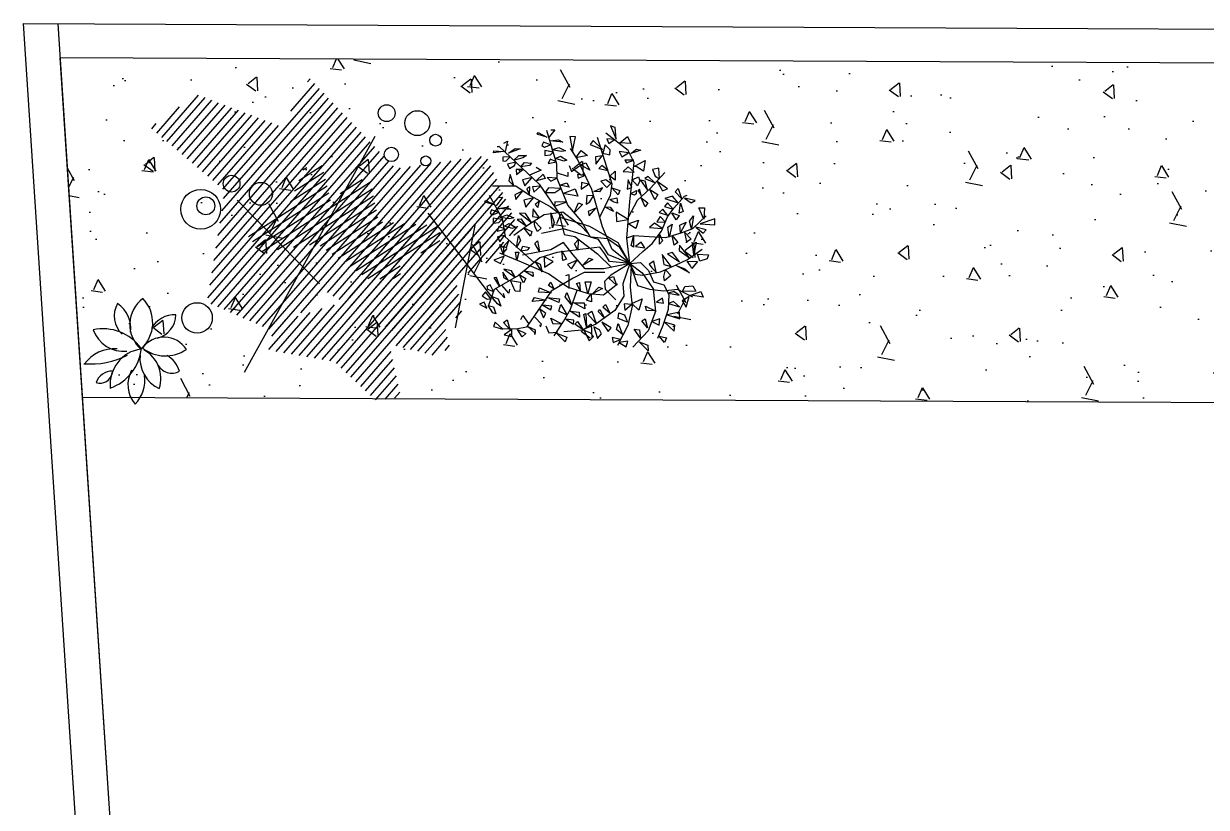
# Model space of a CAD drawing. Header units: metres. Extents: x 15.2 to 25.3, y 17.1 to 38.2.
# Drawn here: x 15.24 to 20.47, y 34.73 to 38.19 of the extents above; entities that cross this region are included whole.
import ezdxf

# ---------------------------------------------------------------- set-up
doc = ezdxf.new("R2010")
doc.units = ezdxf.units.M
for name, color, linetype in [('01Proyectado', 5, 'Continuous'), ('01Vegetacion1', 62, 'Continuous'), ('01Vegetacion2', 60, 'Continuous'), ('01Visto', 4, 'Continuous')]:
    doc.layers.add(name, color=color, linetype=linetype)
pattern_1 = [(228.97046, (-70.65634, 25.182785), (0.022218063, -0.019333988), [])]

# ---------------------------------------------------------------- blocks, each defined once
blk = doc.blocks.new('A$C383e7a19')
at = {"layer": '01Vegetacion1', "color": 0, "linetype": 'Continuous'}
for p, q in [((0.6611, 1.7323), (0.7016, 1.6233)), ((0.7051, 1.7323), (0.6611, 1.7323)), ((0.7016, 1.6233), (0.7051, 1.7323)), ((0.9302, 1.6145), (0.9319, 1.6954)), ((0.9319, 1.6954), (0.9618, 1.6884)), ((0.9618, 1.6884), (0.9829, 1.6339)), ((0.5803, 1.6497), (0.6664, 1.6479)), ((0.5838, 1.6075), (0.5803, 1.6497)), ((0.6664, 1.6479), (0.5838, 1.6075)), ((0.7403, 1.5693), (0.6418, 1.666)), ((0.6664, 1.6479), (0.6664, 1.6479)), ((0.7016, 1.6233), (0.7016, 1.6233)), ((0.7455, 1.6708), (0.728, 1.5917)), ((0.728, 1.5917), (0.7719, 1.6497)), ((0.7719, 1.6497), (0.7455, 1.6708)), ((0.8423, 1.5987), (0.9372, 1.5864)), ((0.8563, 1.5723), (0.8423, 1.5987)), ((0.975, 1.5411), (0.8906, 1.6466)), ((0.9829, 1.6339), (0.9302, 1.6145)), ((0.9302, 1.6145), (0.9302, 1.6145)), ((0.9864, 1.6163), (1.0409, 1.5776)), ((0.9864, 1.5389), (0.9864, 1.6163)), ((1.1693, 1.5899), (1.2097, 1.6145)), ((1.2097, 1.6532), (1.2502, 1.6708)), ((1.2414, 1.5794), (1.2097, 1.6532)), ((1.2097, 1.6145), (1.215, 1.5143)), ((1.2502, 1.6708), (1.2414, 1.5794)), ((0.5003, 1.4954), (0.4932, 1.5165)), ((0.5293, 1.5767), (0.5152, 1.4958)), ((0.5152, 1.4958), (0.5486, 1.5486)), ((0.5486, 1.5486), (0.5293, 1.5767)), ((0.6453, 1.5715), (0.7438, 1.5591)), ((0.6858, 1.5433), (0.6453, 1.5715)), ((0.7438, 1.5591), (0.6858, 1.5433)), ((0.6945, 1.5169), (0.7737, 1.48)), ((0.7209, 1.4712), (0.6945, 1.5169)), ((0.728, 1.5917), (0.728, 1.5917)), ((0.7772, 1.4831), (0.7403, 1.5693)), ((0.7438, 1.5591), (0.7438, 1.5591)), ((0.7719, 1.5117), (0.8212, 1.5609)), ((0.8423, 1.531), (0.7719, 1.5117)), ((0.7719, 1.5117), (0.7719, 1.5117)), ((0.8212, 1.5609), (0.8423, 1.531)), ((0.9372, 1.5864), (0.8563, 1.5723)), ((0.9618, 1.5565), (0.8686, 1.4756)), ((0.9091, 1.4756), (0.9618, 1.5565)), ((0.9372, 1.5864), (0.9372, 1.5864)), ((0.9618, 1.5565), (0.9618, 1.5565)), ((1.0207, 1.4532), (0.975, 1.5411)), ((1.0198, 1.5653), (0.9864, 1.5389)), ((0.9864, 1.5389), (0.9864, 1.5389)), ((1.0409, 1.5776), (1.0198, 1.5653)), ((1.0726, 1.5618), (1.0234, 1.458)), ((1.0234, 1.458), (1.0462, 1.5249)), ((1.0462, 1.5249), (1.0726, 1.5618)), ((1.1781, 1.5301), (1.1693, 1.5899)), ((1.215, 1.5143), (1.1781, 1.5301)), ((1.2001, 1.4743), (1.2528, 1.5904)), ((1.215, 1.5143), (1.215, 1.5143)), ((1.2414, 1.5794), (1.2414, 1.5794)), ((1.2519, 1.5671), (1.2854, 1.5143)), ((1.2519, 1.5671), (1.2519, 1.5671)), ((1.3311, 1.5477), (1.2519, 1.5671)), ((1.2854, 1.5143), (1.3311, 1.5477)), ((0.4466, 1.4466), (0.5187, 1.4747)), ((0.4712, 1.4238), (0.4466, 1.4466)), ((0.5187, 1.4747), (0.4712, 1.4238)), ((0.5952, 1.4216), (0.5003, 1.4954)), ((0.5539, 1.4519), (0.5046, 1.4062)), ((0.5152, 1.4958), (0.5152, 1.4958)), ((0.5187, 1.4747), (0.5187, 1.4747)), ((0.5257, 1.3499), (0.5539, 1.4519)), ((0.5539, 1.4677), (0.6154, 1.4923)), ((0.6312, 1.4624), (0.5539, 1.4677)), ((0.5539, 1.4677), (0.5539, 1.4677)), ((0.5539, 1.4519), (0.5539, 1.4519)), ((0.662, 1.3758), (0.5952, 1.4216)), ((0.6154, 1.4923), (0.6312, 1.4624)), ((0.6295, 1.4062), (0.6471, 1.4624)), ((0.6822, 1.4431), (0.6295, 1.4062)), ((0.6471, 1.4624), (0.6822, 1.4431)), ((0.7737, 1.48), (0.7209, 1.4712)), ((0.7737, 1.48), (0.7737, 1.48)), ((0.8176, 1.3706), (0.7772, 1.4831)), ((0.8001, 1.4167), (0.851, 1.4624)), ((0.8721, 1.4361), (0.8001, 1.4167)), ((0.851, 1.4624), (0.8721, 1.4361)), ((0.8686, 1.4756), (0.9091, 1.4756)), ((0.9952, 1.4809), (0.9284, 1.4264)), ((0.9284, 1.4264), (0.939, 1.3895)), ((0.939, 1.3895), (0.9952, 1.4809)), ((1.0322, 1.4211), (0.946, 1.349)), ((0.9952, 1.4809), (0.9952, 1.4809)), ((1.0198, 1.3648), (1.0322, 1.4211)), ((1.077, 1.3442), (1.0207, 1.4532)), ((1.0234, 1.458), (1.0234, 1.458)), ((1.0322, 1.4211), (1.0322, 1.4211)), ((1.0603, 1.3789), (1.099, 1.4229)), ((1.099, 1.4229), (1.1429, 1.3772)), ((1.2177, 1.3723), (1.2001, 1.4743)), ((1.2449, 1.4901), (1.2185, 1.4497)), ((1.2185, 1.4497), (1.2344, 1.411)), ((1.2344, 1.411), (1.2449, 1.4901)), ((1.3328, 1.4989), (1.2941, 1.4497)), ((1.2941, 1.4497), (1.3117, 1.4145)), ((1.3117, 1.4145), (1.3328, 1.4989)), ((1.4225, 1.5042), (1.3715, 1.5007)), ((1.3715, 1.5007), (1.3961, 1.4092)), ((1.3961, 1.4092), (1.4225, 1.5042)), ((1.4717, 1.469), (1.4524, 1.3917)), ((1.4524, 1.3917), (1.5157, 1.4673)), ((1.5157, 1.4673), (1.4717, 1.469)), ((0.3306, 1.3407), (0.4519, 1.2387)), ((0.4519, 1.3675), (0.4009, 1.2866)), ((0.4677, 1.3288), (0.4519, 1.3675)), ((0.5046, 1.4062), (0.5257, 1.3499)), ((0.6014, 1.415), (0.5556, 1.371)), ((0.5556, 1.371), (0.5855, 1.3499)), ((0.5855, 1.3499), (0.6014, 1.415)), ((0.6014, 1.415), (0.6014, 1.415)), ((0.6488, 1.3763), (0.6066, 1.3376)), ((0.6066, 1.3376), (0.633, 1.3112)), ((0.6295, 1.4062), (0.6295, 1.4062)), ((0.633, 1.3112), (0.6488, 1.3763)), ((0.6488, 1.3763), (0.6488, 1.3763)), ((0.7016, 1.3622), (0.6611, 1.32)), ((0.771, 1.3372), (0.662, 1.3758)), ((0.7016, 1.3622), (0.7016, 1.3622)), ((0.7033, 1.2972), (0.7016, 1.3622)), ((0.7508, 1.3411), (0.7139, 1.2813)), ((0.7157, 1.4132), (0.8141, 1.3956)), ((0.7385, 1.3816), (0.7157, 1.4132)), ((0.8141, 1.3956), (0.7385, 1.3816)), ((0.7491, 1.2462), (0.7508, 1.3411)), ((0.7508, 1.3411), (0.7508, 1.3411)), ((0.866, 1.2703), (0.771, 1.3372)), ((0.7948, 1.3218), (0.8423, 1.3481)), ((0.8001, 1.4167), (0.8001, 1.4167)), ((0.8141, 1.3956), (0.8141, 1.3956)), ((0.8159, 1.2448), (0.8176, 1.3706)), ((0.8423, 1.3481), (0.8686, 1.3253)), ((0.946, 1.349), (1.0198, 1.3648)), ((1.0603, 1.3789), (1.0603, 1.3789)), ((1.1095, 1.3701), (1.0603, 1.3789)), ((1.1086, 1.2106), (1.077, 1.3442)), ((1.1429, 1.3772), (1.1095, 1.3701)), ((1.1544, 1.295), (1.1719, 1.3723)), ((1.1719, 1.3723), (1.2423, 1.4145)), ((1.2106, 1.2668), (1.2177, 1.3723)), ((1.2344, 1.411), (1.2344, 1.411)), ((1.2423, 1.4145), (1.3548, 1.4145)), ((1.31, 1.3776), (1.273, 1.367)), ((1.273, 1.367), (1.3047, 1.3231)), ((1.3047, 1.3231), (1.31, 1.3776)), ((1.3117, 1.4145), (1.3117, 1.4145)), ((1.3548, 1.4145), (1.4779, 1.3794)), ((1.3961, 1.4092), (1.3961, 1.4092)), ((1.477, 1.3512), (1.4295, 1.3547)), ((1.4295, 1.3547), (1.4506, 1.2967)), ((1.4506, 1.2967), (1.477, 1.3512)), ((1.4524, 1.3917), (1.4524, 1.3917)), ((1.4779, 1.3794), (1.5764, 1.3442)), ((1.5597, 1.3565), (1.5685, 1.411)), ((1.6054, 1.3987), (1.5597, 1.3565)), ((1.5597, 1.3565), (1.5597, 1.3565)), ((1.5685, 1.411), (1.6054, 1.3987)), ((0.3798, 1.3024), (0.3007, 1.2954)), ((0.3007, 1.2954), (0.3112, 1.2479)), ((0.3112, 1.2479), (0.3605, 1.269)), ((0.3605, 1.269), (0.3798, 1.3024)), ((0.4079, 1.2673), (0.3657, 1.2163)), ((0.3798, 1.3024), (0.3798, 1.3024)), ((0.3816, 1.1934), (0.4079, 1.2673)), ((0.4009, 1.2866), (0.4677, 1.3288)), ((0.4009, 1.2866), (0.4009, 1.2866)), ((0.4079, 1.2673), (0.4079, 1.2673)), ((0.4642, 1.2356), (0.4976, 1.2954)), ((0.5398, 1.2761), (0.4642, 1.2356)), ((0.4976, 1.2954), (0.5398, 1.2761)), ((0.6611, 1.32), (0.7033, 1.2972)), ((0.7139, 1.2813), (0.7491, 1.2462)), ((0.8686, 1.3253), (0.7948, 1.3218)), ((0.7948, 1.3218), (0.7948, 1.3218)), ((0.8124, 1.1297), (0.8159, 1.2448)), ((0.9293, 1.2035), (0.866, 1.2703)), ((1.0814, 1.3112), (0.9987, 1.2901)), ((0.9987, 1.2901), (1.0216, 1.2567)), ((1.0137, 1.1895), (1.07, 1.2528)), ((1.0216, 1.2567), (1.0497, 1.2761)), ((1.0497, 1.2761), (1.0814, 1.3112)), ((1.07, 1.2528), (1.1544, 1.295)), ((1.0814, 1.3112), (1.0814, 1.3112)), ((1.0911, 1.207), (1.2071, 1.295)), ((1.186, 1.1754), (1.2106, 1.2668)), ((1.2071, 1.295), (1.3759, 1.3196)), ((1.3047, 1.3231), (1.3047, 1.3231)), ((1.3399, 1.244), (1.3715, 1.3161)), ((1.3715, 1.251), (1.3399, 1.244)), ((1.3715, 1.3161), (1.3715, 1.3161)), ((1.3715, 1.3161), (1.3715, 1.251)), ((1.3759, 1.3196), (1.5236, 1.2703)), ((1.4348, 1.244), (1.4999, 1.2651)), ((1.4506, 1.2211), (1.4348, 1.244)), ((1.4506, 1.2967), (1.4506, 1.2967)), ((1.4999, 1.2651), (1.4506, 1.2211)), ((1.4999, 1.2651), (1.4999, 1.2651)), ((1.5236, 1.2703), (1.6502, 1.1613)), ((1.6722, 1.2791), (1.6071, 1.207)), ((1.6071, 1.207), (1.63, 1.2739)), ((1.63, 1.2739), (1.6722, 1.2791)), ((0.2479, 1.189), (0.3288, 1.1802)), ((0.2919, 1.1169), (0.2479, 1.189)), ((0.3288, 1.1802), (0.2919, 1.1169)), ((0.3657, 1.2163), (0.3816, 1.1934)), ((0.3728, 1.1451), (0.4027, 1.1574)), ((0.3974, 1.1618), (0.4695, 1.2163)), ((0.4027, 1.1969), (0.3974, 1.1618)), ((0.4695, 1.2163), (0.4027, 1.1969)), ((0.4027, 1.1574), (0.4396, 1.1398)), ((0.4519, 1.2387), (0.5504, 1.1437)), ((0.4642, 1.2356), (0.4642, 1.2356)), ((0.5117, 1.1705), (0.4642, 1.1565)), ((0.4642, 1.1565), (0.4748, 1.1477)), ((0.4695, 1.2163), (0.4695, 1.2163)), ((0.4748, 1.1477), (0.5117, 1.1705)), ((0.5117, 1.1705), (0.5117, 1.1705)), ((0.5275, 1.1723), (0.5644, 1.2233)), ((0.5943, 1.2057), (0.5275, 1.1723)), ((0.5275, 1.1723), (0.5275, 1.1723)), ((0.5644, 1.2233), (0.5943, 1.2057)), ((0.6981, 1.1591), (0.7596, 1.1433)), ((0.728, 1.0853), (0.6981, 1.1591)), ((0.902, 1.2163), (0.8616, 1.1881)), ((0.8616, 1.1881), (0.895, 1.1459)), ((0.895, 1.1459), (0.902, 1.2163)), ((0.902, 1.2163), (0.902, 1.2163)), ((1.0258, 1.11), (0.9293, 1.2035)), ((1.0258, 1.11), (1.0137, 1.1895)), ((1.0258, 1.11), (1.0911, 1.207)), ((1.0258, 1.11), (1.186, 1.1754)), ((1.0258, 1.11), (1.1016, 1.1543)), ((1.1016, 1.1543), (1.1086, 1.2106)), ((1.2854, 1.2154), (1.3715, 1.1943)), ((1.324, 1.1398), (1.2854, 1.2154)), ((1.3715, 1.1943), (1.324, 1.1398)), ((1.579, 1.2176), (1.5157, 1.1648)), ((1.5157, 1.1648), (1.5192, 1.2053)), ((1.5192, 1.2053), (1.579, 1.2176)), ((1.579, 1.2176), (1.579, 1.2176)), ((1.6071, 1.207), (1.6071, 1.207)), ((0.0739, 1.0483), (0.1248, 1.0747)), ((0.1248, 1.0747), (0.1231, 0.9938)), ((0.1653, 1.1204), (0.1723, 1.1521)), ((0.2005, 1.0782), (0.1653, 1.1204)), ((0.1723, 1.1521), (0.2005, 1.0782)), ((0.2671, 1.1073), (0.1792, 1.0581)), ((0.2005, 1.0782), (0.2005, 1.0782)), ((0.2479, 1.1046), (0.2479, 1.1046)), ((0.2708, 1.0501), (0.2479, 1.1046)), ((0.2479, 1.1046), (0.2514, 1.036)), ((0.559, 1.0897), (0.2671, 1.1073)), ((0.2919, 1.1169), (0.2919, 1.1169)), ((0.3394, 1.1116), (0.3007, 1.0642)), ((0.3007, 1.0642), (0.3376, 1.0272)), ((0.3376, 1.0272), (0.3394, 1.1116)), ((0.3394, 1.1116), (0.3394, 1.1116)), ((0.3974, 1.0993), (0.3728, 1.1451)), ((0.4396, 1.1398), (0.3974, 1.0993)), ((0.3974, 1.0993), (0.3974, 1.0993)), ((0.4537, 1.0993), (0.3991, 1.0694)), ((0.3991, 1.0694), (0.4677, 1.0642)), ((0.4537, 1.0993), (0.4537, 1.0993)), ((0.4677, 1.0642), (0.4537, 1.0993)), ((0.4765, 1.1345), (0.5011, 1.1345)), ((0.5029, 1.0923), (0.4765, 1.1345)), ((0.5011, 1.1345), (0.5099, 1.1204)), ((0.5099, 1.1204), (0.5029, 1.0923)), ((0.5029, 1.0923), (0.5029, 1.0923)), ((0.5504, 1.1437), (0.6752, 1.0844)), ((0.8368, 1.0792), (0.559, 1.0897)), ((0.6945, 1.0818), (0.6436, 0.9903)), ((0.7156, 0.9956), (0.6945, 1.0818)), ((0.7596, 1.1433), (0.728, 1.0853)), ((0.7596, 1.1433), (0.7596, 1.1433)), ((0.8326, 1.0787), (0.8124, 1.1297)), ((0.8212, 1.1283), (0.902, 1.1319)), ((0.8212, 1.1283), (0.8212, 1.1283)), ((0.8897, 1.1143), (0.8212, 1.1283)), ((1.0258, 1.11), (0.8368, 1.0792)), ((1.0258, 1.11), (0.873, 1.0154)), ((0.902, 1.1319), (0.8897, 1.1143)), ((1.0258, 1.11), (0.9082, 1.0294)), ((1.0258, 1.11), (0.9258, 0.9732)), ((1.0258, 1.11), (0.968, 0.9486)), ((1.0258, 1.11), (1.0172, 0.9573)), ((1.0258, 1.11), (1.0735, 0.9187)), ((1.0258, 1.11), (1.179, 1.0664)), ((1.0258, 1.11), (1.1192, 0.9732)), ((1.0258, 1.11), (1.0258, 1.11)), ((1.034, 1.1214), (1.2026, 1.1214)), ((1.179, 1.0664), (1.2704, 1.0769)), ((1.2026, 1.1214), (1.3432, 1.1425)), ((1.2704, 1.0769), (1.3829, 1.0136)), ((1.324, 1.1398), (1.324, 1.1398)), ((1.3311, 1.138), (1.3276, 1.0818)), ((1.3276, 1.0818), (1.375, 1.0888)), ((1.3311, 1.138), (1.3311, 1.138)), ((1.375, 1.0888), (1.3311, 1.138)), ((1.3432, 1.1425), (1.4909, 1.1179)), ((1.3979, 1.0461), (1.4102, 1.0883)), ((1.4102, 1.0883), (1.4647, 1.1147)), ((1.4647, 1.1147), (1.4401, 1.0426)), ((1.4647, 1.1147), (1.4647, 1.1147)), ((1.4788, 1.0444), (1.5597, 1.0813)), ((1.4909, 1.1179), (1.6421, 1.0475)), ((1.5597, 1.0813), (1.5227, 1.0338)), ((1.5597, 1.0813), (1.5597, 1.0813)), ((1.5966, 1.0672), (1.586, 1.0039)), ((1.5966, 1.0672), (1.5966, 1.0672)), ((1.623, 1.0145), (1.5966, 1.0672)), ((1.6071, 1.1218), (1.6212, 1.0585)), ((1.6511, 1.113), (1.6071, 1.1218)), ((1.6212, 1.0585), (1.6511, 1.113)), ((0.1792, 1.0581), (0.0561, 0.8858)), ((0.1231, 0.9938), (0.0739, 1.0483)), ((0.1231, 0.9938), (0.1231, 0.9938)), ((0.1969, 1.0607), (0.1899, 0.9903)), ((0.1899, 0.9903), (0.2286, 1.0132)), ((0.1969, 1.0607), (0.1969, 1.0607)), ((0.2286, 1.0132), (0.1969, 1.0607)), ((0.2514, 1.036), (0.2708, 1.0501)), ((0.4642, 0.9481), (0.48, 1.0097)), ((0.5134, 0.9991), (0.4642, 0.9481)), ((0.48, 1.0097), (0.5134, 0.9991)), ((0.5381, 0.9903), (0.5767, 0.9974)), ((0.5521, 0.9393), (0.5381, 0.9903)), ((0.5767, 0.9974), (0.5679, 0.9639)), ((0.6436, 0.9903), (0.7156, 0.9956)), ((0.7156, 0.9956), (0.7156, 0.9956)), ((0.873, 1.0154), (0.7605, 0.7973)), ((0.9082, 1.0294), (0.8484, 0.9345)), ((1.1271, 0.9916), (1.1904, 1.018)), ((1.1429, 0.9582), (1.1271, 0.9916)), ((1.1904, 1.018), (1.1429, 0.9582)), ((1.1825, 1.0259), (1.2704, 0.9239)), ((1.1904, 1.018), (1.1904, 1.018)), ((1.2247, 0.9345), (1.3021, 1.0189)), ((1.3399, 0.9433), (1.4049, 0.9802)), ((1.4049, 0.9802), (1.361, 0.9239)), ((1.3829, 1.0136), (1.492, 0.8765)), ((1.4401, 1.0426), (1.3979, 1.0461)), ((1.4049, 0.9802), (1.4049, 0.9802)), ((1.5139, 0.9934), (1.4735, 0.9213)), ((1.5227, 1.0338), (1.4788, 1.0444)), ((1.5421, 0.9723), (1.5139, 0.9934)), ((1.586, 1.0039), (1.623, 1.0145)), ((1.6212, 1.0585), (1.6212, 1.0585)), ((0, 0.9165), (0.0985, 0.9657)), ((0.0106, 0.9534), (0, 0.9165)), ((0.0985, 0.9657), (0.0106, 0.9534)), ((0.0897, 0.8224), (0.4343, 0.949)), ((0.0985, 0.9657), (0.0985, 0.9657)), ((0.102, 0.9516), (0.0985, 0.8954)), ((0.0985, 0.8954), (0.1336, 0.9112)), ((0.102, 0.9516), (0.102, 0.9516)), ((0.1336, 0.9112), (0.102, 0.9516)), ((0.1794, 0.9235), (0.1442, 0.8848)), ((0.2163, 0.9235), (0.1794, 0.9235)), ((0.2075, 0.869), (0.2163, 0.9235)), ((0.3358, 0.9147), (0.3007, 0.8672)), ((0.3235, 0.8444), (0.3358, 0.9147)), ((0.3358, 0.9147), (0.3358, 0.9147)), ((0.3376, 0.9675), (0.4062, 0.971)), ((0.3763, 0.9305), (0.3376, 0.9675)), ((0.4062, 0.971), (0.3763, 0.9305)), ((0.3763, 0.9305), (0.3763, 0.9305)), ((0.4326, 0.9411), (0.4062, 0.9024)), ((0.4062, 0.9024), (0.4167, 0.8655)), ((0.4167, 0.8655), (0.4624, 0.9112)), ((0.4326, 0.9411), (0.4326, 0.9411)), ((0.4624, 0.9112), (0.4326, 0.9411)), ((0.4343, 0.949), (0.5222, 0.9384)), ((0.4642, 0.9481), (0.4642, 0.9481)), ((0.7605, 0.8923), (0.4827, 0.8009)), ((0.5222, 0.9384), (0.6902, 0.8677)), ((0.5679, 0.9639), (0.5521, 0.9393)), ((0.5521, 0.9393), (0.5521, 0.9393)), ((0.6418, 0.9692), (0.6101, 0.9006)), ((0.6101, 0.9446), (0.6418, 0.9692)), ((0.6101, 0.9006), (0.6101, 0.9446)), ((0.6101, 0.9006), (0.6101, 0.9006)), ((0.9258, 0.9732), (0.7605, 0.8923)), ((0.8484, 0.9345), (0.8414, 0.8114)), ((0.968, 0.9486), (0.8554, 0.8677)), ((0.9609, 0.9187), (0.9117, 0.88)), ((1.0172, 0.9573), (0.9609, 0.9187)), ((0.9645, 0.8642), (1.0612, 0.9745)), ((1.0735, 0.9187), (1.0805, 0.778)), ((1.1016, 0.9257), (1.1086, 0.771)), ((1.1192, 0.9732), (1.1684, 0.9275)), ((1.1684, 0.9275), (1.2247, 0.9345)), ((1.2133, 0.8879), (1.2221, 0.9143)), ((1.2643, 0.8422), (1.2133, 0.8879)), ((1.2221, 0.9143), (1.2643, 0.8422)), ((1.2704, 0.9239), (1.2669, 0.8114)), ((1.361, 0.9239), (1.3399, 0.9433)), ((1.3786, 0.9028), (1.4436, 0.9398)), ((1.3944, 0.8905), (1.3786, 0.9028)), ((1.4436, 0.9398), (1.3944, 0.8905)), ((1.4436, 0.9398), (1.4436, 0.9398)), ((1.4735, 0.9213), (1.5421, 0.9723)), ((1.4735, 0.9213), (1.4735, 0.9213)), ((1.5333, 0.9055), (1.5122, 0.8633)), ((1.5122, 0.8633), (1.5966, 0.8949)), ((1.5614, 0.9231), (1.5333, 0.9055)), ((1.5966, 0.8949), (1.5614, 0.9231)), ((0.1794, 0.8655), (0.1161, 0.7916)), ((0.1442, 0.8848), (0.2075, 0.869)), ((0.1459, 0.7705), (0.1794, 0.8655)), ((0.1794, 0.8655), (0.1794, 0.8655)), ((0.2075, 0.869), (0.2075, 0.869)), ((0.2268, 0.8655), (0.2268, 0.8655)), ((0.2919, 0.8215), (0.2268, 0.8655)), ((0.2268, 0.8655), (0.2374, 0.8162)), ((0.2374, 0.8162), (0.2919, 0.8215)), ((0.4827, 0.8009), (0.2611, 0.6813)), ((0.3007, 0.8672), (0.3235, 0.8444)), ((0.4642, 0.8795), (0.4976, 0.8584)), ((0.4976, 0.8145), (0.4642, 0.8795)), ((0.4976, 0.8584), (0.4976, 0.8145)), ((0.4976, 0.8145), (0.4976, 0.8145)), ((0.531, 0.8145), (0.5293, 0.7652)), ((0.531, 0.8145), (0.531, 0.8145)), ((0.5767, 0.7881), (0.531, 0.8145)), ((0.6225, 0.8373), (0.6225, 0.8373)), ((0.6822, 0.7899), (0.6225, 0.8373)), ((0.6225, 0.8373), (0.6506, 0.7811)), ((0.8414, 0.8079), (0.7218, 0.7305)), ((0.8414, 0.8114), (0.7886, 0.6004)), ((0.8554, 0.8677), (0.8414, 0.8079)), ((0.8414, 0.6883), (0.9645, 0.8642)), ((0.9117, 0.88), (0.9328, 0.7534)), ((0.9987, 0.8031), (1.0075, 0.8312)), ((1.0568, 0.7573), (0.9987, 0.8031)), ((1.0075, 0.8312), (1.0075, 0.8312)), ((1.0075, 0.8312), (1.0568, 0.7573)), ((1.1746, 0.8264), (1.2643, 0.807)), ((1.1781, 0.7824), (1.1746, 0.8264)), ((1.2643, 0.807), (1.1781, 0.7824)), ((1.2669, 0.8114), (1.2247, 0.6532)), ((1.2643, 0.8422), (1.2643, 0.8422)), ((1.2643, 0.807), (1.2643, 0.807)), ((1.266, 0.8316), (1.324, 0.8369)), ((1.266, 0.8316), (1.266, 0.8316)), ((1.3135, 0.7982), (1.266, 0.8316)), ((1.324, 0.8369), (1.3135, 0.7982)), ((1.3961, 0.8431), (1.4858, 0.8782)), ((1.4155, 0.8114), (1.3961, 0.8431)), ((1.4858, 0.8782), (1.4155, 0.8114)), ((1.4155, 0.7991), (1.5139, 0.8079)), ((1.4225, 0.785), (1.4155, 0.7991)), ((1.5139, 0.8079), (1.4225, 0.785)), ((1.4858, 0.8782), (1.4858, 0.8782)), ((1.492, 0.8765), (1.5412, 0.7745)), ((1.5122, 0.8633), (1.5122, 0.8633)), ((1.5139, 0.8079), (1.5139, 0.8079)), ((1.5579, 0.8387), (1.5438, 0.7912)), ((1.5438, 0.7912), (1.6194, 0.8334)), ((1.5843, 0.8633), (1.5579, 0.8387)), ((1.6194, 0.8334), (1.5843, 0.8633)), ((0.1161, 0.7916), (0.1459, 0.7705)), ((0.1952, 0.7072), (0.2303, 0.7547)), ((0.2303, 0.7547), (0.2514, 0.6685)), ((0.2849, 0.7459), (0.3394, 0.7793)), ((0.3024, 0.7072), (0.2849, 0.7459)), ((0.3394, 0.7793), (0.3024, 0.7072)), ((0.3798, 0.7424), (0.3763, 0.6879)), ((0.3798, 0.7424), (0.3798, 0.7424)), ((0.4027, 0.6932), (0.3798, 0.7424)), ((0.4449, 0.774), (0.4343, 0.7195)), ((0.4343, 0.7195), (0.4835, 0.7195)), ((0.4449, 0.774), (0.4449, 0.774)), ((0.4835, 0.7195), (0.4449, 0.774)), ((0.5293, 0.7652), (0.5961, 0.7617)), ((0.5961, 0.7617), (0.5767, 0.7881)), ((0.5873, 0.7055), (0.5987, 0.7354)), ((0.5987, 0.7354), (0.6647, 0.6765)), ((0.7218, 0.7305), (0.6093, 0.625)), ((0.6506, 0.7811), (0.6822, 0.7899)), ((0.662, 0.5916), (0.7552, 0.7244)), ((0.7605, 0.7973), (0.7042, 0.5723)), ((0.7552, 0.7244), (0.8203, 0.7925)), ((0.8651, 0.7151), (0.9425, 0.7169)), ((0.8968, 0.6888), (0.8651, 0.7151)), ((0.8651, 0.7151), (0.8651, 0.7151)), ((0.9425, 0.7169), (0.8968, 0.6888)), ((0.9328, 0.7534), (0.968, 0.56)), ((1.0805, 0.778), (0.9785, 0.683)), ((1.0181, 0.7151), (1.0533, 0.643)), ((1.0849, 0.6765), (1.0181, 0.7151)), ((1.1086, 0.771), (1.1544, 0.6901)), ((1.1851, 0.7402), (1.2449, 0.749)), ((1.1939, 0.7173), (1.1851, 0.7402)), ((1.2449, 0.749), (1.1939, 0.7173)), ((1.3865, 0.6826), (1.244, 0.7252)), ((1.2449, 0.749), (1.2449, 0.749)), ((1.3346, 0.7815), (1.3803, 0.7903)), ((1.3381, 0.7059), (1.3346, 0.7815)), ((1.3803, 0.7903), (1.3381, 0.7059)), ((1.4436, 0.7516), (1.4032, 0.6795)), ((1.4032, 0.6795), (1.4067, 0.7481)), ((1.4067, 0.7481), (1.4436, 0.7516)), ((1.47, 0.7112), (1.4647, 0.6496)), ((1.4647, 0.6496), (1.4981, 0.7094)), ((1.4981, 0.7094), (1.47, 0.7112)), ((1.477, 0.7393), (1.5386, 0.7833)), ((1.4981, 0.72), (1.477, 0.7393)), ((1.5386, 0.7833), (1.4981, 0.72)), ((1.5386, 0.7833), (1.5386, 0.7833)), ((1.5412, 0.7745), (1.5588, 0.6408)), ((1.5438, 0.7912), (1.5438, 0.7912)), ((0.095, 0.6597), (0.095, 0.6158)), ((0.204, 0.6422), (0.095, 0.6597)), ((0.095, 0.6158), (0.204, 0.6422)), ((0.2611, 0.6813), (0.1838, 0.625)), ((0.2514, 0.6685), (0.1952, 0.7072)), ((0.3024, 0.7072), (0.3024, 0.7072)), ((0.3552, 0.6422), (0.3095, 0.6984)), ((0.3112, 0.6211), (0.3552, 0.6422)), ((0.3763, 0.6879), (0.4027, 0.6932)), ((0.6093, 0.625), (0.4123, 0.5371)), ((0.4422, 0.6105), (0.473, 0.6281)), ((0.473, 0.6281), (0.4616, 0.5586)), ((0.4844, 0.6738), (0.5372, 0.6984)), ((0.5231, 0.5833), (0.4844, 0.6738)), ((0.5372, 0.6984), (0.5231, 0.5833)), ((0.6647, 0.6765), (0.5873, 0.7055)), ((0.6647, 0.6765), (0.6647, 0.6765)), ((0.8308, 0.6074), (0.8414, 0.6883)), ((0.9785, 0.683), (0.8906, 0.6057)), ((0.953, 0.5973), (1.0146, 0.6343)), ((1.0146, 0.6343), (1.0251, 0.6079)), ((1.0533, 0.643), (1.0849, 0.6765)), ((1.0849, 0.6765), (1.0849, 0.6765)), ((1.1289, 0.6575), (1.2344, 0.6628)), ((1.1359, 0.6347), (1.1289, 0.6575)), ((1.2247, 0.6532), (1.1297, 0.5055)), ((1.1544, 0.6901), (1.2599, 0.5318)), ((1.2643, 0.6496), (1.3575, 0.6918)), ((1.2977, 0.6391), (1.2643, 0.6496)), ((1.3575, 0.6918), (1.2977, 0.6391)), ((1.3381, 0.7059), (1.3381, 0.7059)), ((1.3557, 0.6092), (1.4331, 0.6584)), ((1.4814, 0.6351), (1.3865, 0.6826)), ((1.4032, 0.6795), (1.4032, 0.6795)), ((1.4331, 0.6584), (1.4067, 0.5951)), ((1.4612, 0.5371), (1.4999, 0.6215)), ((1.5922, 0.5683), (1.4814, 0.6351)), ((1.4999, 0.6215), (1.5052, 0.5564)), ((1.572, 0.5846), (1.5983, 0.6655)), ((1.6335, 0.6549), (1.572, 0.5846)), ((1.5983, 0.6655), (1.6335, 0.6549)), ((0.1221, 0.5335), (0.139, 0.5663)), ((0.1342, 0.4719), (0.1221, 0.5335)), ((0.139, 0.5663), (0.1342, 0.4719)), ((0.1795, 0.5369), (0.2033, 0.5898)), ((0.2009, 0.4864), (0.1795, 0.5369)), ((0.2095, 0.5585), (0.2009, 0.4864)), ((0.2033, 0.5898), (0.2095, 0.5585)), ((0.2457, 0.5545), (0.2715, 0.6016)), ((0.265, 0.5178), (0.2457, 0.5545)), ((0.2816, 0.5801), (0.265, 0.5178)), ((0.2715, 0.6016), (0.2816, 0.5801)), ((0.4123, 0.5371), (0.3068, 0.5301)), ((0.3613, 0.6132), (0.3956, 0.6149)), ((0.3956, 0.6149), (0.3719, 0.5367)), ((0.4106, 0.5349), (0.4088, 0.4619)), ((0.4343, 0.4909), (0.4106, 0.5349)), ((0.4616, 0.5586), (0.4422, 0.6105)), ((0.4616, 0.4035), (0.6691, 0.5617)), ((0.5187, 0.5244), (0.4862, 0.5666)), ((0.4862, 0.5666), (0.4862, 0.476)), ((0.6216, 0.5261), (0.5882, 0.6123)), ((0.5882, 0.6123), (0.589, 0.527)), ((0.6242, 0.4945), (0.6752, 0.5661)), ((0.6884, 0.4527), (0.662, 0.5916)), ((0.6691, 0.5617), (0.8308, 0.6074)), ((0.7886, 0.6004), (0.8308, 0.4386)), ((0.8906, 0.6057), (0.9504, 0.5142)), ((1.0251, 0.6079), (0.953, 0.5973)), ((0.968, 0.56), (1.0137, 0.4334)), ((1.0357, 0.5349), (1.0058, 0.4663)), ((1.0251, 0.6079), (1.0251, 0.6079)), ((1.0357, 0.5349), (1.0357, 0.5349)), ((1.0814, 0.4734), (1.0357, 0.5349)), ((1.1922, 0.5257), (1.2414, 0.5503)), ((1.2414, 0.5503), (1.2168, 0.5098)), ((1.3082, 0.5046), (1.3152, 0.596)), ((1.3416, 0.5925), (1.3082, 0.5046)), ((1.3152, 0.596), (1.3416, 0.5925)), ((1.4067, 0.5951), (1.3557, 0.6092)), ((1.3715, 0.5415), (1.368, 0.4747)), ((1.368, 0.4747), (1.3997, 0.5362)), ((1.3997, 0.5362), (1.3715, 0.5415)), ((1.5052, 0.5564), (1.4612, 0.5371)), ((1.5737, 0.5283), (1.5632, 0.5934)), ((1.572, 0.5846), (1.572, 0.5846)), ((0.051, 0.4717), (0.0499, 0.5016)), ((0.0499, 0.5016), (0.1137, 0.4559)), ((0.3068, 0.5301), (0.0571, 0.4422)), ((0.0751, 0.3784), (0.1074, 0.4448)), ((0.1074, 0.4448), (0.0878, 0.3703)), ((0.1637, 0.4742), (0.1458, 0.4213)), ((0.1823, 0.43), (0.1637, 0.4742)), ((0.2173, 0.498), (0.2066, 0.4338)), ((0.2173, 0.498), (0.2173, 0.498)), ((0.2379, 0.4782), (0.2173, 0.498)), ((0.2443, 0.435), (0.2379, 0.4782)), ((0.2889, 0.5248), (0.2702, 0.4782)), ((0.2702, 0.4782), (0.3038, 0.4648)), ((0.2889, 0.5248), (0.2889, 0.5248)), ((0.3038, 0.4648), (0.2889, 0.5248)), ((0.3868, 0.4307), (0.4176, 0.4465)), ((0.4088, 0.4619), (0.4343, 0.4909)), ((0.4176, 0.4465), (0.437, 0.3788)), ((0.4862, 0.476), (0.5231, 0.4514)), ((0.5231, 0.4514), (0.5187, 0.5244)), ((0.5504, 0.3397), (0.6242, 0.4945)), ((0.589, 0.527), (0.6216, 0.5261)), ((0.6717, 0.5011), (0.7438, 0.5283)), ((0.7833, 0.5186), (0.6717, 0.5011)), ((0.7675, 0.3384), (0.6884, 0.4527)), ((0.7438, 0.5283), (0.7833, 0.5186)), ((0.9504, 0.5142), (0.975, 0.4052)), ((1.0058, 0.4663), (1.0814, 0.4734)), ((1.1166, 0.4558), (1.0445, 0.403)), ((1.1297, 0.5055), (1.0524, 0.298)), ((1.0603, 0.4382), (1.1166, 0.4558)), ((1.1166, 0.4558), (1.1166, 0.4558)), ((1.2168, 0.5098), (1.1922, 0.5257)), ((1.2396, 0.443), (1.2713, 0.5309)), ((1.2599, 0.5318), (1.5377, 0.3595)), ((1.2713, 0.5309), (1.2713, 0.4378)), ((1.3135, 0.4079), (1.3276, 0.4958)), ((1.3276, 0.4958), (1.3434, 0.392)), ((1.4278, 0.4993), (1.3961, 0.4501)), ((1.3961, 0.4501), (1.4612, 0.4835)), ((1.4612, 0.4835), (1.4278, 0.4993)), ((1.5104, 0.4694), (1.4612, 0.4184)), ((1.5298, 0.4641), (1.5104, 0.4694)), ((1.521, 0.5037), (1.5737, 0.5283)), ((0.0878, 0.3703), (0.0751, 0.3784)), ((0.1458, 0.4213), (0.1711, 0.411)), ((0.1711, 0.411), (0.1823, 0.43)), ((0.1908, 0.087), (0.4616, 0.4035)), ((0.2066, 0.4338), (0.2443, 0.435)), ((0.3367, 0.3745), (0.3569, 0.4149)), ((0.3569, 0.4149), (0.3974, 0.3279)), ((0.437, 0.3788), (0.3868, 0.4307)), ((0.4765, 0.414), (0.4853, 0.3551)), ((0.5231, 0.3665), (0.4765, 0.414)), ((0.4853, 0.3551), (0.5231, 0.3665)), ((0.6392, 0.3129), (0.5653, 0.3665)), ((0.5653, 0.3665), (0.5882, 0.2953)), ((0.5899, 0.4131), (0.6154, 0.3806)), ((0.6365, 0.4008), (0.5899, 0.4131)), ((0.6154, 0.3806), (0.6365, 0.4008)), ((0.7113, 0.4158), (0.6497, 0.3683)), ((0.6497, 0.3683), (0.706, 0.3639)), ((0.6866, 0.2663), (0.7508, 0.3586)), ((0.7508, 0.3586), (0.6875, 0.3129)), ((0.706, 0.3639), (0.7113, 0.4158)), ((0.7394, 0.3784), (0.7913, 0.4347)), ((0.7798, 0.3854), (0.7394, 0.3784)), ((0.8176, 0.4074), (0.7798, 0.3854)), ((0.7913, 0.4347), (0.8176, 0.4074)), ((0.7948, 0.3046), (0.8185, 0.3643)), ((0.8546, 0.3573), (0.7948, 0.3046)), ((0.8185, 0.3643), (0.8546, 0.3573)), ((0.8686, 0.167), (1.0515, 0.3942)), ((0.8871, 0.4118), (0.9671, 0.4294)), ((0.9073, 0.3925), (0.8871, 0.4118)), ((0.9671, 0.4294), (0.9073, 0.3925)), ((0.975, 0.4052), (0.9996, 0.3032)), ((1.0137, 0.4334), (1.1544, 0.2821)), ((1.0445, 0.403), (1.0603, 0.4382)), ((1.157, 0.3907), (1.1166, 0.3204)), ((1.1166, 0.3204), (1.1236, 0.3872)), ((1.1236, 0.3872), (1.157, 0.3907)), ((1.157, 0.3907), (1.157, 0.3907)), ((1.2713, 0.4378), (1.2396, 0.443)), ((1.3434, 0.392), (1.3135, 0.4079)), ((1.4524, 0.3287), (1.5104, 0.3727)), ((1.579, 0.4254), (1.5333, 0.3692)), ((1.5333, 0.3692), (1.5544, 0.4254)), ((1.5333, 0.3692), (1.5333, 0.3692)), ((1.5377, 0.3595), (1.5553, 0.2821)), ((1.5544, 0.4254), (1.579, 0.4254)), ((1.5579, 0.2918), (1.586, 0.3551)), ((1.586, 0.3551), (1.6107, 0.3287)), ((0.2514, 0.2984), (0.2708, 0.2729)), ((0.2532, 0.2404), (0.2514, 0.2984)), ((0.2708, 0.2729), (0.2945, 0.2043)), ((0.3051, 0.2852), (0.3077, 0.3388)), ((0.3385, 0.2606), (0.3051, 0.2852)), ((0.3077, 0.3388), (0.3262, 0.3239)), ((0.3262, 0.3239), (0.3385, 0.2606)), ((0.3569, 0.2773), (0.3569, 0.2773)), ((0.3965, 0.2298), (0.3569, 0.2773)), ((0.3569, 0.2773), (0.3605, 0.2272)), ((0.4783, 0.2971), (0.4141, 0.3498)), ((0.4141, 0.3498), (0.4343, 0.2777)), ((0.4343, 0.2777), (0.4783, 0.2971)), ((0.4836, 0.2307), (0.5504, 0.3397)), ((0.4862, 0.3349), (0.502, 0.3138)), ((0.5486, 0.3349), (0.4862, 0.3349)), ((0.502, 0.3138), (0.5486, 0.3349)), ((0.517, 0.283), (0.5504, 0.2241)), ((0.5855, 0.2347), (0.517, 0.283)), ((0.5882, 0.2953), (0.6392, 0.3129)), ((0.6875, 0.3129), (0.6866, 0.2663)), ((0.779, 0.3199), (0.7297, 0.2839)), ((0.7297, 0.2839), (0.7341, 0.2514)), ((0.7341, 0.2514), (0.779, 0.3199)), ((0.8537, 0.2311), (0.7675, 0.3384)), ((0.8546, 0.2672), (0.8915, 0.2848)), ((0.9442, 0.2549), (0.8546, 0.2672)), ((0.8915, 0.2848), (0.9442, 0.2549)), ((0.9319, 0.3024), (0.939, 0.3534)), ((0.9706, 0.2901), (0.9319, 0.3024)), ((0.939, 0.3534), (0.9601, 0.3358)), ((0.9601, 0.3358), (0.9706, 0.2901)), ((0.9794, 0.2496), (0.9776, 0.2742)), ((0.9776, 0.2742), (1.0357, 0.2637)), ((1.0524, 0.298), (0.9926, 0.1327)), ((1.1447, 0.2865), (1.1746, 0.3375)), ((1.2062, 0.3217), (1.1447, 0.2865)), ((1.1544, 0.2821), (1.2669, 0.1028)), ((1.1746, 0.3375), (1.2062, 0.3217)), ((1.1939, 0.2232), (1.2027, 0.2971)), ((1.2027, 0.2971), (1.273, 0.2971)), ((1.273, 0.2971), (1.273, 0.2619)), ((1.4823, 0.3129), (1.4524, 0.3287)), ((1.5553, 0.2821), (1.5588, 0.1626)), ((1.6107, 0.3287), (1.5579, 0.2918)), ((1.5579, 0.2918), (1.5579, 0.2918)), ((0.2031, 0.2122), (0.204, 0.2492)), ((0.2409, 0.1621), (0.2031, 0.2122)), ((0.204, 0.2492), (0.2409, 0.1621)), ((0.2945, 0.2043), (0.2532, 0.2404)), ((0.3315, 0.2131), (0.3042, 0.2219)), ((0.3042, 0.2219), (0.3042, 0.2219)), ((0.3042, 0.2219), (0.3227, 0.1595)), ((0.3561, 0.1771), (0.3315, 0.2131)), ((0.3605, 0.2272), (0.3965, 0.2298)), ((0.4844, 0.2136), (0.4, 0.1828)), ((0.4, 0.1828), (0.4484, 0.1749)), ((0.4484, 0.1749), (0.4844, 0.2136)), ((0.4906, 0.0549), (0.4836, 0.2307)), ((0.5504, 0.2241), (0.5855, 0.2347)), ((0.6446, 0.1677), (0.6605, 0.201)), ((0.6605, 0.201), (0.6587, 0.1065)), ((0.7019, 0.1729), (0.7239, 0.2266)), ((0.7239, 0.2266), (0.7312, 0.1954)), ((0.7312, 0.1954), (0.7249, 0.1231)), ((0.7675, 0.1927), (0.7918, 0.2406)), ((0.788, 0.1566), (0.7675, 0.1927)), ((0.8026, 0.2194), (0.788, 0.1566)), ((0.7918, 0.2406), (0.8026, 0.2194)), ((0.895, 0.1951), (0.9425, 0.1582)), ((0.9478, 0.181), (0.895, 0.1951)), ((0.9425, 0.1582), (0.9478, 0.181)), ((1.0357, 0.2637), (0.9794, 0.2496)), ((1.1113, 0.1687), (1.1675, 0.2566)), ((1.1201, 0.2268), (1.1113, 0.1687)), ((1.1675, 0.2566), (1.1201, 0.2268)), ((1.1922, 0.2057), (1.1341, 0.1617)), ((1.1746, 0.1705), (1.1922, 0.2057)), ((1.273, 0.2619), (1.1939, 0.2232)), ((1.2884, 0.2142), (1.2315, 0.1602)), ((1.2589, 0.2188), (1.2884, 0.2142)), ((1.3248, 0.1848), (1.2591, 0.1169)), ((1.2905, 0.1713), (1.3248, 0.1848)), ((1.4893, 0.2109), (1.5614, 0.2338)), ((1.5104, 0.1863), (1.4893, 0.2109)), ((1.5614, 0.2338), (1.5104, 0.1863)), ((1.5614, 0.1828), (1.5122, 0.123)), ((1.5456, 0.1125), (1.5614, 0.1828)), ((1.6124, 0.2514), (1.5597, 0.2496)), ((1.5597, 0.2496), (1.5597, 0.2496)), ((1.5597, 0.2496), (1.6036, 0.1951)), ((1.6036, 0.1951), (1.6124, 0.2514)), ((0.1662, 0.1256), (0.1521, 0.152)), ((0.1521, 0.152), (0.2295, 0.1388)), ((0.2286, 0.1261), (0.2435, 0.0505)), ((0.2286, 0.0522), (0.2286, 0.1261)), ((0.3024, 0.1454), (0.2664, 0.1771)), ((0.2664, 0.1771), (0.2734, 0.1217)), ((0.2734, 0.1217), (0.3007, 0.1234)), ((0.3007, 0.1234), (0.3024, 0.1454)), ((0.3227, 0.1595), (0.3561, 0.1771)), ((0.5627, 0.0333), (0.7315, 0.1388)), ((0.5735, 0.1335), (0.6387, 0.0899)), ((0.5756, 0.1037), (0.5735, 0.1335)), ((0.6587, 0.1065), (0.6446, 0.1677)), ((0.6881, 0.1097), (0.6719, 0.0563)), ((0.7081, 0.0661), (0.6881, 0.1097)), ((0.7249, 0.1231), (0.7019, 0.1729)), ((0.7315, 0.1388), (0.8686, 0.167)), ((0.7409, 0.1353), (0.7323, 0.0707)), ((0.7409, 0.1353), (0.7409, 0.1353)), ((0.7622, 0.1161), (0.7409, 0.1353)), ((0.7699, 0.0731), (0.7622, 0.1161)), ((0.8116, 0.1643), (0.7944, 0.1171)), ((0.7944, 0.1171), (0.8284, 0.1048)), ((0.8116, 0.1643), (0.8116, 0.1643)), ((0.8284, 0.1048), (0.8116, 0.1643)), ((0.9091, 0.1283), (0.8581, 0.1617)), ((0.8581, 0.1617), (0.8704, 0.1107)), ((0.8704, 0.1107), (0.9091, 0.1283)), ((1.004, 0.1617), (0.9267, 0.13)), ((0.9267, 0.13), (0.9495, 0.1599)), ((0.9495, 0.1599), (1.004, 0.1617)), ((1.0691, 0.1424), (1.0146, 0.167)), ((1.0146, 0.167), (1.048, 0.0914)), ((1.048, 0.0914), (1.0691, 0.1424)), ((1.1341, 0.1617), (1.1746, 0.1705)), ((1.1731, 0.1141), (1.2411, 0.1429)), ((1.1773, 0.0996), (1.1731, 0.1141)), ((1.2411, 0.1429), (1.1773, 0.0996)), ((1.2828, 0.0993), (1.2345, 0.0712)), ((1.2669, 0.1028), (1.39, 0.0676)), ((1.2677, 0.0537), (1.2828, 0.0993)), ((1.3189, 0.084), (1.3359, 0.1361)), ((1.3727, 0.1326), (1.3189, 0.084)), ((1.3359, 0.1361), (1.3887, 0.1603)), ((1.3887, 0.1603), (1.3727, 0.1326)), ((1.3878, 0.0654), (1.3974, 0.1058)), ((1.4413, 0.1014), (1.3878, 0.0654)), ((1.3974, 0.1058), (1.4479, 0.1243)), ((1.4479, 0.1243), (1.4413, 0.1014)), ((1.5122, 0.123), (1.5456, 0.1125)), ((0.2435, 0.0505), (0.2286, 0.0522)), ((0.6026, 0.0112), (0.6327, 0.0786)), ((0.6155, 0.0035), (0.6026, 0.0112)), ((0.6327, 0.0786), (0.6155, 0.0035)), ((0.6719, 0.0563), (0.6975, 0.0468)), ((0.6975, 0.0468), (0.7081, 0.0661)), ((0.7323, 0.0707), (0.7699, 0.0731)), ((1.2345, 0.0712), (1.2468, 0.0468)), ((1.2468, 0.0468), (1.2677, 0.0537)), ((1.3388, 0.0819), (1.2885, 0.0406)), ((1.2885, 0.0406), (1.3177, 0.0167)), ((1.3177, 0.0167), (1.3413, 0.0534)), ((1.3388, 0.0819), (1.3388, 0.0819)), ((1.3413, 0.0534), (1.3388, 0.0819)), ((1.4104, 0.0549), (1.3656, 0.0322)), ((1.3656, 0.0322), (1.3821, 0)), ((1.3821, 0), (1.4104, 0.0549)), ((1.4104, 0.0549), (1.4104, 0.0549))]:
    blk.add_line(p, q, dxfattribs=at)

msp = doc.modelspace()

# ---------------------------------------------------------------- hatches: boundary and pattern name
at = {"layer": '01Vegetacion1', "linetype": 'Continuous', "transparency": 33554483}
h = msp.add_hatch(dxfattribs=at)
h.set_pattern_fill('AR-CONC', color=256, scale=0.08, angle=-107.9238)
h.set_pattern_definition([(302.076192468, (-2823170.8466, 1378648.7707), (-0.224355852056, -0.53050961503), [0.06, -0.66]), (247.076192468, (-2823170.8466, 1378648.7707), (0.60670935906, -0.07957709667), [0.048, -0.528]), (352.527636928, (-2823170.8653, 1378648.7265), (0.38235350167, -0.61008670808), [0.0509921536, -0.5609136896]), (298.260392468, (-2823170.6944, 1378648.72146), (-0.3887453762, -0.77160448043), [0.09, -0.99]), (348.711827958, (-2823170.7268, 1378648.6572), (0.51135779276, -0.95126926181), [0.0764882736, -0.841371008]), (243.260356458, (-2823170.6944, 1378648.7215), (0.51135779253, -0.95126926122), [0.072, -0.7920000008]), (273.076192468, (-2823170.75705, 1378648.65765), (-0.45342221462, -0.3552242887), [0.06, -0.66]), (218.076192468, (-2823170.75705, 1378648.65765), (0.49206021993, -0.36373823095), [0.048, -0.528]), (323.527637208, (-2823170.79483, 1378648.62805), (0.038638005905, -0.7189625137), [0.050992152, -0.5609136896]), (289.5761924676, (-2823170.8466, 1378648.7707), (0.250396133189, -0.091214755847), [0, -0.5216, 0, -0.536, 0, -0.53]), (259.576192468, (-2823170.8466, 1378648.7707), (0.235447518709, -0.297346298336), [0, -0.3056, 0, -0.5096, 0, -0.202]), (219.5761924676, (-2823170.7917, 1378648.94044), (-0.148596102735, -0.400778333042), [0, -0.2, 0, -0.624, 0, -0.828]), (209.576192468, (-2823170.7671, 1378649.01656), (-0.067384128405, -0.468551740177), [0, -0.26, 0, -0.4144, 0, -0.588])])
h.paths.add_polyline_path([(15.4042, 38.0435), (15.5023, 36.543), (25.1179, 36.4983), (25.1161, 37.9984)])
at = {"layer": '01Vegetacion1'}
h = msp.add_hatch(dxfattribs=at)
h.set_pattern_fill('ANSI31', color=256, scale=0.009276, angle=183.9705, style=0)
h.set_pattern_definition(pattern_1)
h.paths.add_polyline_path([(16.1323, 37.4566), (16.0546, 36.9636), (16.3633, 36.8284), (16.5783, 37.0102), (16.9495, 36.7888), (17.1811, 36.9104), (17.1445, 37.1137), (17.4339, 37.2835), (17.2856, 37.6111), (16.8877, 37.5538), (16.5062, 37.9533), (16.3842, 37.7389), (16.0088, 37.8816), (15.8036, 37.7348)])
h = msp.add_hatch(dxfattribs=at)
h.set_pattern_fill('ANSI31', color=256, scale=0.009276, angle=183.9705, style=0)
h.set_pattern_definition(pattern_1)
h.paths.add_polyline_path([(16.7959, 36.5327), (16.6149, 36.7018), (16.3261, 36.7524), (16.3514, 36.87), (16.6745, 36.9706), (16.8632, 37.2962), (17.037, 37.3726), (17.085, 37.2634), (17.3252, 37.3098), (17.3825, 37.193), (17.0651, 37.012), (17.1278, 36.7614), (17.0533, 36.7287), (16.8592, 36.7795), (16.9104, 36.5416)])
at = {"layer": '01Vegetacion2'}
h = msp.add_hatch(dxfattribs=at)
h.set_pattern_fill('ANSI31', color=256, scale=0.009276, angle=167.674, style=0)
h.set_pattern_definition([(212.673984, (-70.519196, 50.123145), (0.015900133, -0.024791756), [])])
h.paths.add_polyline_path([(16.4783, 37.5536), (16.4118, 37.3827), (16.2352, 37.2563), (16.2899, 37.1859), (16.5378, 37.2224), (16.7682, 37.0656), (16.9087, 37.0704), (16.9057, 37.1586), (17.0809, 37.2047), (17.0817, 37.3011), (16.8118, 37.32), (16.7733, 37.5074), (16.7131, 37.5054), (16.5998, 37.4092), (16.5577, 37.5844)])

# ---------------------------------------------------------------- linework, layer by layer
at = {"layer": '01Proyectado', "linetype": 'Continuous'}
msp.add_lwpolyline([(25.1161, 36.4983), (15.5023, 36.543)], dxfattribs=at)
at = {"layer": '01Vegetacion1'}
for points in [[(16.795, 37.6952), (16.2182, 36.6528)], [(16.1861, 37.4144), (16.5502, 37.0454)], [(17.3236, 36.9701), (17.0296, 37.3575)], [(17.1505, 36.8504), (17.2392, 37.3114)]]:
    msp.add_lwpolyline(points, dxfattribs=at)
for centre, radius in [((16.8467, 37.7987), 0.0373), ((16.982, 37.7547), 0.0551), ((17.0627, 37.6795), 0.026), ((16.8673, 37.6165), 0.0315), ((17.0191, 37.5876), 0.0221), ((16.1621, 37.4875), 0.037), ((16.2913, 37.4427), 0.0506), ((16.0256, 37.3742), 0.0876), ((16.0483, 37.3895), 0.0397), ((16.0096, 36.8945), 0.0673)]:
    msp.add_circle(centre, radius, dxfattribs=at)
for centre, radius, start, end in [((15.8559, 36.8651), 0.1435, 126.505, 228.9129), ((15.6582, 36.873), 0.1555, 311.7208, 43.6971), ((15.7561, 36.9034), 0.1122, 150.8043, 226.4733), ((15.5834, 36.8472), 0.1337, 352.9614, 56.0321), ((15.9131, 36.7874), 0.1214, 88.755, 150.014), ((15.8075, 36.9097), 0.1083, 284.0763, 359.464), ((15.594, 36.6381), 0.2082, 36.1314, 102.03), ((15.685, 36.8898), 0.1427, 199.683, 276.1056), ((15.863, 36.691), 0.1184, 32.9772, 143.1106), ((15.8698, 36.8898), 0.1631, 231.5312, 304.5567), ((15.5411, 37.0471), 0.3562, 265.0179, 296.8818), ((15.6428, 36.5983), 0.1599, 85.1333, 144.9767), ((15.7835, 36.6007), 0.1578, 97.9702, 185.8155), ((15.5565, 36.7812), 0.2085, 289.6175, 353.8016), ((15.9061, 36.7166), 0.1488, 174.9718, 244.6732), ((15.7068, 36.6275), 0.143, 341.5303, 61.4974), ((15.8057, 36.6158), 0.134, 18.9863, 57.8021), ((15.6345, 36.5846), 0.0748, 88.0809, 160.9637), ((15.8364, 36.5994), 0.132, 151.0981, 220.4326), ((15.898, 36.7195), 0.0692, 204.6398, 299.7406), ((15.581, 36.6622), 0.0558, 252.0984, 348.5658), ((15.6235, 36.6216), 0.1558, 316.2198, 7.0569)]:
    msp.add_arc(centre, radius, start, end, dxfattribs=at)
at = {"layer": '01Visto'}
for points in [[(16.1354, 26.8595), (16.7139, 18.0113), (16.5625, 18.0283), (15.244, 38.1942), (25.2661, 38.1477)], [(15.3943, 38.1935), (15.6254, 34.6595)], [(25.1203, 34.6595), (25.1161, 37.9984), (15.4042, 38.0435), (15.6254, 34.6595)]]:
    msp.add_lwpolyline(points, dxfattribs=at)

# ---------------------------------------------------------------- block references
at = {"layer": '01Vegetacion1', "xscale": 0.5888683857809034, "yscale": 0.5888683857809034, "zscale": 0.5888683857809034, "rotation": 267.3173983805855}
msp.add_blockref('A$C383e7a19', (17.2952, 37.7681), dxfattribs=at)

doc.saveas('drawing.dxf')
